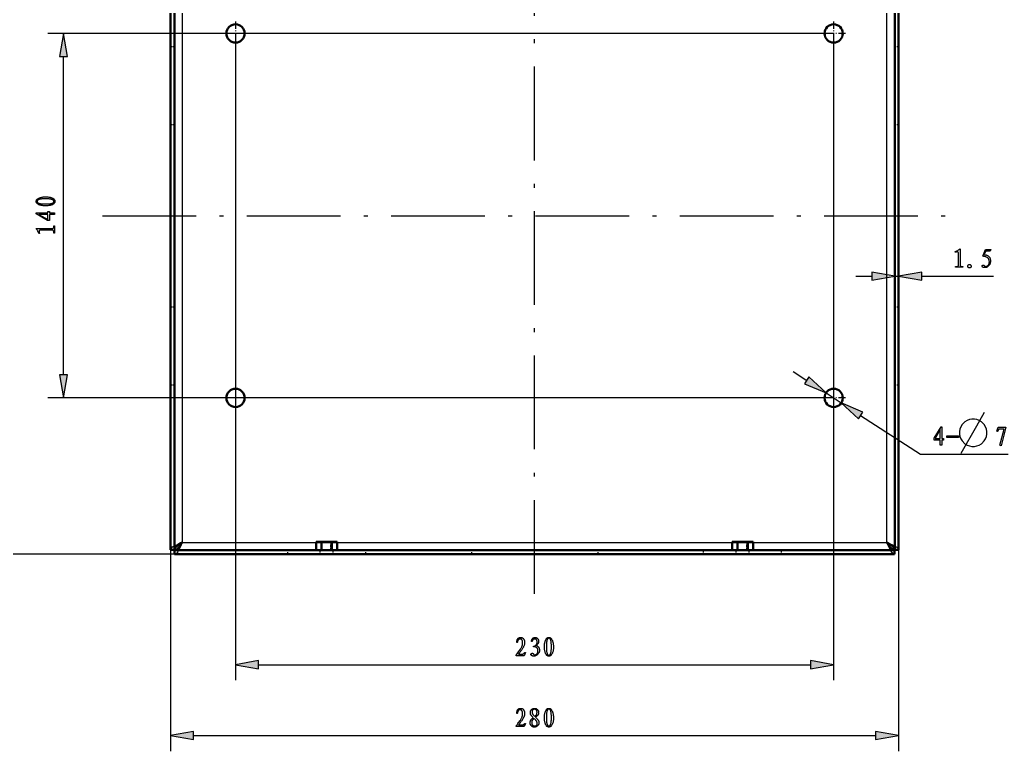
# Model space of a CAD drawing. Extents: x 0 to 420, y 0 to 297.
# Drawn here: x 77 to 203.7, y 156.1 to 249.8 of the extents above; entities that cross this region are included whole.
import ezdxf

# ---------------------------------------------------------------- set-up
doc = ezdxf.new("R2010")
doc.units = 0
doc.linetypes.add('DASHDOT', pattern=[18.5, 12, -3, 0.5, -3])
doc.linetypes.add('DASHED', pattern=[15, 12, -3])

msp = doc.modelspace()

# ---------------------------------------------------------------- linework, layer by layer
at = {"color": 14, "linetype": 'DASHDOT', "lineweight": 25}
for p, q in [((143.02, 176.31), (143.02, 273.13)), ((87.64, 224.72), (198.39, 224.72))]:
    msp.add_line(p, q, dxfattribs=at)
at = {"color": 7, "lineweight": 50}
for p, q in [((96.35, 181.91), (96.35, 267.53)), ((96.85, 181.91), (96.85, 267.53)), ((189.18, 267.53), (189.18, 181.91)), ((189.68, 267.53), (189.68, 181.91)), ((189.16, 181.89), (96.87, 181.89)), ((189.16, 181.39), (96.87, 181.39))]:
    msp.add_line(p, q, dxfattribs=at)
at = {"color": 7, "lineweight": 25}
for p, q in [((97.85, 266.56), (97.85, 182.89)), ((188.18, 182.89), (188.18, 266.56)), ((117.7, 182.89), (168.33, 182.89))]:
    msp.add_line(p, q, dxfattribs=at)
at = {"color": 7, "linetype": 'DASHED', "lineweight": 25}
for p, q in [((97.85, 266.56), (97.85, 182.89)), ((188.18, 182.89), (188.18, 266.56)), ((97.85, 182.89), (188.18, 182.89))]:
    msp.add_line(p, q, dxfattribs=at)
at = {"color": 14, "linetype": 'DASHDOT', "lineweight": 25, "ltscale": 0.075834}
for p, q in [((104.68, 249.57), (104.68, 246.54)), ((181.35, 249.57), (181.35, 246.54)), ((106.2, 248.06), (103.17, 248.06)), ((182.87, 248.06), (179.83, 248.06)), ((104.68, 202.91), (104.68, 199.87)), ((181.35, 202.91), (181.35, 199.87)), ((106.2, 201.39), (103.17, 201.39)), ((182.87, 201.39), (179.83, 201.39))]:
    msp.add_line(p, q, dxfattribs=at)
at = {"color": 5, "lineweight": 25}
for p, q in [((181.35, 248.06), (80.63, 248.06)), ((104.68, 248.06), (104.68, 165.22)), ((181.35, 248.06), (181.35, 165.22)), ((82.63, 204.34), (82.63, 245.1)), ((181.35, 201.39), (80.63, 201.39)), ((96.87, 181.39), (71.39, 181.39)), ((96.35, 181.91), (96.35, 156.14)), ((189.68, 181.91), (189.68, 156.14)), ((107.64, 167.22), (178.39, 167.22)), ((99.3, 158.14), (186.73, 158.14))]:
    msp.add_line(p, q, dxfattribs=at)
at = {"color": 7, "linetype": 'DASHED', "lineweight": 25, "ltscale": 0.0125}
for p, q in [((96.35, 246.39), (96.85, 246.39)), ((189.18, 246.39), (189.68, 246.39)), ((96.35, 236.39), (96.85, 236.39)), ((189.18, 236.39), (189.68, 236.39)), ((96.35, 213.06), (96.85, 213.06)), ((189.18, 213.06), (189.68, 213.06)), ((96.35, 203.06), (96.85, 203.06)), ((189.18, 203.06), (189.68, 203.06)), ((111.35, 181.89), (111.35, 181.39)), ((115.52, 181.39), (115.52, 181.89)), ((117.18, 181.39), (117.18, 181.89)), ((121.35, 181.89), (121.35, 181.39)), ((134.93, 181.89), (134.93, 181.39)), ((151.1, 181.89), (151.1, 181.39)), ((164.68, 181.39), (164.68, 181.89)), ((168.85, 181.39), (168.85, 181.89)), ((170.52, 181.39), (170.52, 181.89)), ((174.68, 181.39), (174.68, 181.89))]:
    msp.add_line(p, q, dxfattribs=at)
at = {"color": 5, "lineweight": 25, "ltscale": 0.051139}
for p, q in [((184.18, 216.97), (186.23, 216.97)), ((176.18, 204.75), (177.89, 203.63))]:
    msp.add_line(p, q, dxfattribs=at)
at = {"color": 5, "lineweight": 25, "ltscale": 0.0125}
msp.add_line((189.18, 216.97), (189.68, 216.97), dxfattribs=at)
at = {"color": 5, "lineweight": 25, "ltscale": 0.229742}
msp.add_line((192.64, 216.97), (201.83, 216.97), dxfattribs=at)
at = {"color": 5, "lineweight": 25, "ltscale": 0.058333}
msp.add_line((180.37, 202.02), (182.33, 200.75), dxfattribs=at)
at = {"color": 5, "lineweight": 25, "ltscale": 0.228602}
msp.add_line((184.81, 199.15), (192.48, 194.17), dxfattribs=at)
at = {"color": 5, "lineweight": 25, "ltscale": 0.28125}
msp.add_line((192.48, 194.17), (203.73, 194.17), dxfattribs=at)
at = {"color": 7, "lineweight": 25, "ltscale": 0.428821}
msp.add_line((97.85, 182.89), (115, 182.89), dxfattribs=at)
at = {"color": 7, "lineweight": 50, "ltscale": 0.026667}
for p, q in [((115, 182.96), (115, 181.89)), ((115.68, 182.96), (115.68, 181.89)), ((117.02, 182.96), (117.02, 181.89)), ((117.7, 182.96), (117.7, 181.89)), ((168.33, 182.96), (168.33, 181.89)), ((169.01, 182.96), (169.01, 181.89)), ((170.36, 182.96), (170.36, 181.89)), ((171.03, 182.96), (171.03, 181.89))]:
    msp.add_line(p, q, dxfattribs=at)
at = {"color": 7, "lineweight": 50, "ltscale": 0.016839}
for p, q in [((115, 182.96), (115.68, 182.96)), ((117.02, 182.96), (117.7, 182.96)), ((168.33, 182.96), (169.01, 182.96))]:
    msp.add_line(p, q, dxfattribs=at)
at = {"color": 7, "linetype": 'DASHED', "lineweight": 25, "ltscale": 0.067358}
for p, q in [((115, 182.89), (117.7, 182.89)), ((168.33, 182.89), (171.03, 182.89))]:
    msp.add_line(p, q, dxfattribs=at)
at = {"color": 7, "linetype": 'DASHED', "lineweight": 25, "ltscale": 0.026667}
for p, q in [((115.68, 182.96), (115.68, 181.89)), ((115.8, 181.89), (115.8, 182.96)), ((116.9, 181.89), (116.9, 182.96)), ((117.02, 182.96), (117.02, 181.89)), ((169.01, 182.96), (169.01, 181.89)), ((169.13, 181.89), (169.13, 182.96)), ((170.23, 181.89), (170.23, 182.96)), ((170.36, 182.96), (170.36, 181.89))]:
    msp.add_line(p, q, dxfattribs=at)
at = {"color": 7, "lineweight": 50, "ltscale": 0.033679}
for p, q in [((115.68, 182.96), (117.02, 182.96)), ((169.01, 182.96), (170.36, 182.96))]:
    msp.add_line(p, q, dxfattribs=at)
at = {"color": 7, "lineweight": 50, "ltscale": 0.01684}
msp.add_line((170.36, 182.96), (171.03, 182.96), dxfattribs=at)
at = {"color": 7, "lineweight": 25, "ltscale": 0.428822}
msp.add_line((171.03, 182.89), (188.18, 182.89), dxfattribs=at)
at = {"color": 7, "lineweight": 50, "ltscale": 0.0125}
for p, q in [((96.35, 181.91), (96.85, 181.91)), ((96.87, 181.39), (96.87, 181.89)), ((189.16, 181.39), (189.16, 181.89)), ((189.68, 181.91), (189.18, 181.91))]:
    msp.add_line(p, q, dxfattribs=at)
at = {"color": 7, "linetype": 'DASHED', "lineweight": 25, "ltscale": 0.016839}
for p, q in [((115, 181.89), (115.68, 181.89)), ((117.02, 181.89), (117.7, 181.89)), ((168.33, 181.89), (169.01, 181.89))]:
    msp.add_line(p, q, dxfattribs=at)
at = {"color": 7, "linetype": 'DASHED', "lineweight": 25, "ltscale": 0.033679}
for p, q in [((115.68, 181.89), (117.02, 181.89)), ((169.01, 181.89), (170.36, 181.89))]:
    msp.add_line(p, q, dxfattribs=at)
at = {"color": 7, "linetype": 'DASHED', "lineweight": 25, "ltscale": 0.01684}
msp.add_line((170.36, 181.89), (171.03, 181.89), dxfattribs=at)
at = {"color": 5, "lineweight": 25}
for points in [[(83.15, 245.1), (82.63, 248.06), (82.1, 245.1)], [(79.48, 226.97), (79.54, 227), (79.61, 227.03), (79.68, 227.05), (79.76, 227.07), (79.84, 227.09), (79.93, 227.11), (80.02, 227.12), (80.12, 227.13), (80.22, 227.13), (80.33, 227.14), (80.43, 227.14), (80.54, 227.13), (80.63, 227.13), (80.73, 227.11), (80.82, 227.1), (80.9, 227.08), (80.98, 227.06), (81.06, 227.04), (81.13, 227.01), (81.2, 226.98), (81.26, 226.95), (81.32, 226.91), (81.37, 226.87), (81.41, 226.83), (81.45, 226.79), (81.48, 226.75), (81.5, 226.7), (81.52, 226.65), (81.53, 226.6), (81.53, 226.55), (81.53, 226.5), (81.52, 226.45), (81.5, 226.4), (81.48, 226.35), (81.45, 226.31), (81.41, 226.27), (81.37, 226.23), (81.32, 226.2), (81.26, 226.16), (81.2, 226.13), (81.13, 226.1), (81.06, 226.08), (80.98, 226.05), (80.9, 226.04), (80.82, 226.02), (80.73, 226.01), (80.63, 225.99), (80.54, 225.99), (80.43, 225.98), (80.33, 225.98), (80.22, 225.98), (80.12, 225.99), (80.02, 225.99), (79.93, 226.01), (79.84, 226.02), (79.76, 226.04), (79.68, 226.05), (79.61, 226.08), (79.54, 226.1), (79.48, 226.13), (79.42, 226.16), (79.37, 226.19), (79.32, 226.22), (79.28, 226.25), (79.25, 226.28), (79.22, 226.31), (79.19, 226.34), (79.17, 226.36), (79.16, 226.39), (79.15, 226.42), (79.15, 226.45), (79.14, 226.47), (79.14, 226.5), (79.14, 226.53), (79.14, 226.55), (79.14, 226.58), (79.14, 226.61), (79.14, 226.63), (79.15, 226.66), (79.15, 226.69), (79.16, 226.71), (79.17, 226.74), (79.19, 226.77), (79.22, 226.79), (79.25, 226.82), (79.28, 226.85), (79.32, 226.88), (79.37, 226.91), (79.42, 226.94)], [(81.11, 226.3), (81.16, 226.32), (81.2, 226.33), (81.24, 226.35), (81.27, 226.36), (81.3, 226.38), (81.33, 226.4), (81.35, 226.41), (81.36, 226.43), (81.38, 226.45), (81.39, 226.47), (81.39, 226.48), (81.4, 226.5), (81.4, 226.52), (81.4, 226.54), (81.4, 226.55), (81.4, 226.57), (81.4, 226.59), (81.4, 226.6), (81.39, 226.62), (81.39, 226.64), (81.38, 226.65), (81.36, 226.67), (81.35, 226.69), (81.33, 226.7), (81.3, 226.72), (81.27, 226.74), (81.24, 226.75), (81.2, 226.77), (81.16, 226.78), (81.11, 226.8), (81.06, 226.82), (81, 226.83), (80.94, 226.84), (80.87, 226.85), (80.8, 226.86), (80.71, 226.87), (80.63, 226.88), (80.53, 226.88), (80.43, 226.88), (80.33, 226.88), (80.22, 226.88), (80.12, 226.88), (80.02, 226.88), (79.93, 226.87), (79.85, 226.86), (79.77, 226.85), (79.69, 226.84), (79.63, 226.83), (79.56, 226.82), (79.51, 226.8), (79.45, 226.78), (79.41, 226.76), (79.37, 226.74), (79.33, 226.72), (79.3, 226.7), (79.28, 226.67), (79.26, 226.64), (79.24, 226.61), (79.24, 226.58), (79.23, 226.55), (79.24, 226.52), (79.24, 226.48), (79.26, 226.45), (79.28, 226.43), (79.3, 226.4), (79.33, 226.38), (79.37, 226.36), (79.41, 226.34), (79.45, 226.32), (79.51, 226.3), (79.56, 226.29), (79.63, 226.28), (79.69, 226.26), (79.77, 226.25), (79.85, 226.25), (79.93, 226.24), (80.02, 226.23), (80.12, 226.23), (80.22, 226.23), (80.33, 226.23), (80.43, 226.23), (80.53, 226.23), (80.63, 226.23), (80.71, 226.24), (80.8, 226.25), (80.87, 226.25), (80.94, 226.26), (81, 226.28), (81.06, 226.29)], [(79.12, 225.09), (80.6, 225.09), (80.6, 225.28), (80.82, 225.28), (80.82, 225.09), (81.47, 225.09), (81.47, 224.89), (80.82, 224.89), (80.82, 224.11), (80.57, 224.11), (79.12, 224.98)], [(80.6, 224.89), (79.47, 224.89), (80.6, 224.23)], [(79.7, 222.86), (79.66, 222.86), (79.62, 222.86), (79.59, 222.85), (79.57, 222.84), (79.55, 222.83), (79.53, 222.82), (79.51, 222.8), (79.51, 222.78), (79.5, 222.76), (79.5, 222.73), (79.5, 222.71), (79.5, 222.68), (79.51, 222.65), (79.51, 222.63), (79.51, 222.6), (79.52, 222.57), (79.53, 222.54), (79.53, 222.51), (79.54, 222.48), (79.55, 222.45), (79.47, 222.45), (79.44, 222.52), (79.41, 222.58), (79.38, 222.65), (79.35, 222.71), (79.32, 222.77), (79.28, 222.83), (79.25, 222.89), (79.21, 222.95), (79.17, 223.01), (79.12, 223.07), (81.23, 223.07), (81.26, 223.08), (81.29, 223.09), (81.31, 223.11), (81.33, 223.14), (81.35, 223.17), (81.37, 223.21), (81.38, 223.26), (81.39, 223.31), (81.39, 223.37), (81.39, 223.44), (81.47, 223.44), (81.47, 222.48), (81.39, 222.48), (81.39, 222.55), (81.39, 222.61), (81.38, 222.66), (81.37, 222.71), (81.36, 222.75), (81.34, 222.79), (81.33, 222.82), (81.31, 222.84), (81.28, 222.86), (81.26, 222.86)], [(197.34, 219.89), (197.34, 219.93), (197.34, 219.97), (197.33, 220), (197.32, 220.02), (197.31, 220.05), (197.3, 220.06), (197.28, 220.08), (197.26, 220.09), (197.24, 220.09), (197.21, 220.09), (197.19, 220.09), (197.16, 220.09), (197.13, 220.09), (197.1, 220.08), (197.08, 220.08), (197.05, 220.07), (197.02, 220.07), (196.99, 220.06), (196.96, 220.05), (196.93, 220.04), (196.93, 220.13), (197, 220.15), (197.06, 220.18), (197.12, 220.21), (197.19, 220.24), (197.25, 220.27), (197.31, 220.31), (197.37, 220.35), (197.43, 220.39), (197.49, 220.43), (197.55, 220.47), (197.55, 218.36), (197.56, 218.33), (197.57, 218.3), (197.59, 218.28), (197.62, 218.26), (197.65, 218.24), (197.69, 218.23), (197.74, 218.21), (197.79, 218.21), (197.85, 218.2), (197.92, 218.2), (197.92, 218.12), (196.96, 218.12), (196.96, 218.2), (197.03, 218.2), (197.09, 218.2), (197.14, 218.21), (197.19, 218.22), (197.23, 218.23), (197.27, 218.25), (197.3, 218.27), (197.32, 218.29), (197.33, 218.31), (197.34, 218.34)], [(201.31, 218.83), (201.3, 218.88), (201.3, 218.94), (201.29, 218.99), (201.27, 219.04), (201.26, 219.09), (201.23, 219.14), (201.21, 219.18), (201.18, 219.23), (201.14, 219.27), (201.1, 219.31), (201.06, 219.34), (201.01, 219.38), (200.96, 219.41), (200.9, 219.43), (200.84, 219.46), (200.77, 219.48), (200.7, 219.49), (200.62, 219.51), (200.54, 219.52), (200.46, 219.53), (200.81, 220.41), (201.5, 220.41), (201.4, 220.2), (200.84, 220.2), (200.66, 219.74), (200.74, 219.73), (200.81, 219.71), (200.88, 219.69), (200.94, 219.67), (201, 219.65), (201.06, 219.62), (201.11, 219.59), (201.16, 219.56), (201.2, 219.53), (201.25, 219.49), (201.28, 219.45), (201.32, 219.41), (201.35, 219.36), (201.37, 219.31), (201.39, 219.26), (201.41, 219.2), (201.43, 219.14), (201.44, 219.07), (201.44, 219), (201.44, 218.93), (201.44, 218.86), (201.44, 218.79), (201.43, 218.72), (201.41, 218.65), (201.39, 218.59), (201.37, 218.53), (201.35, 218.47), (201.32, 218.42), (201.28, 218.37), (201.25, 218.32), (201.21, 218.28), (201.16, 218.24), (201.12, 218.2), (201.08, 218.17), (201.03, 218.14), (200.99, 218.12), (200.94, 218.1), (200.9, 218.09), (200.85, 218.08), (200.8, 218.08), (200.75, 218.07), (200.71, 218.07), (200.67, 218.07), (200.63, 218.08), (200.6, 218.08), (200.56, 218.09), (200.54, 218.09), (200.51, 218.1), (200.49, 218.11), (200.47, 218.12), (200.46, 218.14), (200.44, 218.15), (200.43, 218.16), (200.42, 218.18), (200.41, 218.19), (200.4, 218.21), (200.4, 218.22), (200.39, 218.24), (200.39, 218.25), (200.39, 218.27), (200.39, 218.28), (200.39, 218.3), (200.4, 218.31), (200.4, 218.33), (200.41, 218.34), (200.42, 218.35), (200.42, 218.36), (200.43, 218.37), (200.45, 218.38), (200.46, 218.38), (200.47, 218.39), (200.49, 218.39), (200.5, 218.4), (200.51, 218.4), (200.53, 218.4), (200.54, 218.4), (200.55, 218.4), (200.57, 218.4), (200.58, 218.4), (200.6, 218.39), (200.61, 218.38), (200.62, 218.38), (200.63, 218.36), (200.65, 218.35), (200.66, 218.34), (200.67, 218.32), (200.68, 218.3), (200.69, 218.28), (200.7, 218.25), (200.71, 218.23), (200.77, 218.23), (200.84, 218.23), (200.9, 218.24), (200.95, 218.25), (201, 218.27), (201.05, 218.28), (201.09, 218.3), (201.13, 218.33), (201.16, 218.35), (201.18, 218.38), (201.21, 218.42), (201.23, 218.45), (201.25, 218.49), (201.26, 218.53), (201.28, 218.57), (201.29, 218.62), (201.3, 218.67), (201.3, 218.72), (201.31, 218.77)], [(198.87, 218.06), (198.85, 218.05), (198.83, 218.05), (198.81, 218.04), (198.78, 218.04), (198.76, 218.04), (198.74, 218.04), (198.71, 218.04), (198.69, 218.05), (198.67, 218.06), (198.64, 218.07), (198.62, 218.08), (198.6, 218.1), (198.58, 218.11), (198.57, 218.13), (198.55, 218.15), (198.54, 218.17), (198.54, 218.2), (198.54, 218.22), (198.54, 218.25), (198.54, 218.27), (198.54, 218.3), (198.55, 218.33), (198.56, 218.35), (198.57, 218.37), (198.58, 218.39), (198.59, 218.4), (198.61, 218.42), (198.62, 218.43), (198.64, 218.44), (198.66, 218.45), (198.68, 218.45), (198.7, 218.45), (198.72, 218.46), (198.74, 218.46), (198.76, 218.46), (198.78, 218.46), (198.8, 218.46), (198.82, 218.45), (198.84, 218.45), (198.86, 218.45), (198.88, 218.44), (198.89, 218.43), (198.91, 218.42), (198.92, 218.4), (198.93, 218.39), (198.94, 218.37), (198.95, 218.35), (198.96, 218.32), (198.97, 218.3), (198.97, 218.27), (198.97, 218.24), (198.97, 218.21), (198.97, 218.19), (198.96, 218.16), (198.95, 218.14), (198.94, 218.12), (198.93, 218.1), (198.91, 218.09), (198.89, 218.07)], [(186.23, 216.45), (189.18, 216.97), (186.23, 217.49)], [(192.64, 217.49), (189.68, 216.97), (192.64, 216.45)], [(82.1, 204.34), (82.63, 201.39), (83.15, 204.34)], [(177.61, 203.2), (180.37, 202.02), (178.18, 204.07)], [(185.09, 199.58), (182.33, 200.75), (184.52, 198.71)], [(195.22, 197.67), (195.22, 196.19), (195.41, 196.19), (195.41, 195.98), (195.22, 195.98), (195.22, 195.32), (195.02, 195.32), (195.02, 195.98), (194.24, 195.98), (194.24, 196.22), (195.11, 197.67)], [(199.4, 198.67), (199.05, 198.67), (198.76, 198.61), (198.47, 198.49), (198.18, 198.32), (197.83, 197.97), (197.65, 197.68), (197.53, 197.39), (197.48, 197.09), (197.48, 196.74), (197.53, 196.45), (197.65, 196.16), (197.83, 195.87), (198.18, 195.52), (198.47, 195.34), (198.76, 195.23), (199.05, 195.17), (199.4, 195.17), (199.69, 195.23), (199.98, 195.34), (200.28, 195.52), (200.63, 195.87), (200.8, 196.16), (200.92, 196.45), (200.98, 196.74), (200.98, 197.09), (200.92, 197.39), (200.8, 197.68), (200.63, 197.97), (200.28, 198.32), (199.98, 198.49), (199.69, 198.61)], [(195.02, 196.19), (195.02, 197.33), (194.36, 196.19)], [(195.84, 196.52), (197.37, 196.52), (197.37, 196.33), (195.84, 196.33)], [(202.67, 197.4), (202.65, 197.4), (202.63, 197.4), (202.61, 197.39), (202.59, 197.39), (202.57, 197.38), (202.55, 197.38), (202.54, 197.37), (202.52, 197.36), (202.51, 197.35), (202.5, 197.34), (202.48, 197.33), (202.47, 197.32), (202.46, 197.3), (202.45, 197.28), (202.43, 197.25), (202.42, 197.23), (202.41, 197.2), (202.39, 197.17), (202.38, 197.13), (202.36, 197.1), (202.28, 197.12), (202.44, 197.62), (203.41, 197.62), (202.8, 195.26), (202.63, 195.32), (203.19, 197.4)], [(140.96, 168.59), (141.5, 168.59), (141.52, 168.59), (141.55, 168.6), (141.58, 168.61), (141.6, 168.63), (141.63, 168.65), (141.65, 168.67), (141.68, 168.69), (141.7, 168.72), (141.72, 168.75), (141.74, 168.78), (141.83, 168.78), (141.69, 168.37), (140.66, 168.37), (140.66, 168.45), (140.77, 168.6), (140.88, 168.74), (140.97, 168.88), (141.05, 169), (141.13, 169.1), (141.19, 169.2), (141.25, 169.29), (141.29, 169.37), (141.33, 169.43), (141.36, 169.49), (141.38, 169.54), (141.41, 169.59), (141.42, 169.63), (141.44, 169.68), (141.45, 169.73), (141.46, 169.78), (141.47, 169.83), (141.48, 169.88), (141.48, 169.93), (141.48, 169.97), (141.48, 170.02), (141.48, 170.07), (141.48, 170.11), (141.47, 170.15), (141.47, 170.19), (141.46, 170.23), (141.45, 170.26), (141.44, 170.3), (141.43, 170.33), (141.42, 170.36), (141.4, 170.39), (141.38, 170.42), (141.37, 170.44), (141.34, 170.46), (141.32, 170.48), (141.29, 170.49), (141.27, 170.5), (141.24, 170.51), (141.2, 170.51), (141.17, 170.51), (141.14, 170.51), (141.1, 170.51), (141.07, 170.5), (141.04, 170.49), (141.02, 170.48), (140.99, 170.46), (140.97, 170.45), (140.95, 170.43), (140.93, 170.4), (140.91, 170.38), (140.89, 170.35), (140.88, 170.32), (140.87, 170.29), (140.85, 170.26), (140.84, 170.23), (140.83, 170.2), (140.82, 170.16), (140.81, 170.13), (140.81, 170.1), (140.8, 170.06), (140.72, 170.06), (140.73, 170.14), (140.74, 170.2), (140.75, 170.27), (140.76, 170.33), (140.78, 170.38), (140.79, 170.43), (140.81, 170.47), (140.83, 170.5), (140.85, 170.53), (140.87, 170.56), (140.89, 170.58), (140.91, 170.6), (140.94, 170.62), (140.96, 170.64), (140.98, 170.65), (141.01, 170.67), (141.03, 170.68), (141.06, 170.69), (141.08, 170.69), (141.11, 170.7), (141.13, 170.7), (141.16, 170.7), (141.19, 170.71), (141.21, 170.71), (141.24, 170.71), (141.26, 170.71), (141.29, 170.71), (141.31, 170.7), (141.34, 170.7), (141.36, 170.7), (141.39, 170.69), (141.41, 170.68), (141.43, 170.67), (141.46, 170.66), (141.48, 170.64), (141.51, 170.62), (141.53, 170.6), (141.56, 170.57), (141.58, 170.54), (141.61, 170.51), (141.63, 170.48), (141.65, 170.44), (141.67, 170.4), (141.69, 170.36), (141.7, 170.31), (141.71, 170.27), (141.72, 170.22), (141.73, 170.16), (141.73, 170.11), (141.73, 170.05), (141.73, 169.99), (141.72, 169.93), (141.71, 169.87), (141.7, 169.8), (141.68, 169.74), (141.66, 169.68), (141.64, 169.61), (141.61, 169.55), (141.58, 169.48), (141.54, 169.42), (141.5, 169.35), (141.45, 169.28), (141.41, 169.21), (141.36, 169.13), (141.3, 169.05), (141.24, 168.96), (141.18, 168.87), (141.11, 168.78), (141.04, 168.68)], [(142.62, 170.18), (142.62, 170.23), (142.63, 170.27), (142.63, 170.31), (142.64, 170.35), (142.65, 170.38), (142.66, 170.42), (142.68, 170.45), (142.69, 170.48), (142.71, 170.51), (142.73, 170.53), (142.75, 170.56), (142.77, 170.58), (142.79, 170.6), (142.81, 170.62), (142.83, 170.64), (142.85, 170.65), (142.88, 170.67), (142.9, 170.68), (142.92, 170.68), (142.95, 170.69), (142.97, 170.7), (143, 170.7), (143.02, 170.7), (143.04, 170.7), (143.07, 170.71), (143.09, 170.71), (143.11, 170.71), (143.14, 170.7), (143.16, 170.7), (143.18, 170.7), (143.2, 170.69), (143.22, 170.69), (143.25, 170.68), (143.27, 170.66), (143.29, 170.65), (143.32, 170.64), (143.34, 170.62), (143.36, 170.6), (143.39, 170.58), (143.41, 170.55), (143.44, 170.53), (143.46, 170.5), (143.47, 170.47), (143.49, 170.44), (143.5, 170.4), (143.51, 170.36), (143.52, 170.32), (143.53, 170.28), (143.53, 170.24), (143.53, 170.19), (143.52, 170.14), (143.52, 170.09), (143.5, 170.04), (143.48, 169.99), (143.46, 169.94), (143.43, 169.89), (143.39, 169.83), (143.36, 169.78), (143.31, 169.72), (143.26, 169.67), (143.3, 169.65), (143.33, 169.63), (143.37, 169.6), (143.4, 169.58), (143.43, 169.56), (143.46, 169.54), (143.48, 169.51), (143.51, 169.49), (143.53, 169.46), (143.55, 169.43), (143.57, 169.4), (143.58, 169.37), (143.6, 169.34), (143.61, 169.3), (143.62, 169.26), (143.63, 169.22), (143.64, 169.18), (143.64, 169.13), (143.64, 169.08), (143.64, 169.03), (143.64, 168.98), (143.63, 168.92), (143.62, 168.87), (143.6, 168.82), (143.58, 168.77), (143.55, 168.72), (143.52, 168.68), (143.48, 168.63), (143.44, 168.58), (143.39, 168.54), (143.34, 168.49), (143.29, 168.46), (143.24, 168.42), (143.2, 168.39), (143.15, 168.37), (143.11, 168.35), (143.06, 168.33), (143.02, 168.32), (142.97, 168.31), (142.93, 168.31), (142.89, 168.31), (142.86, 168.31), (142.82, 168.32), (142.79, 168.32), (142.76, 168.33), (142.73, 168.34), (142.7, 168.35), (142.68, 168.36), (142.66, 168.37), (142.64, 168.39), (142.62, 168.4), (142.61, 168.42), (142.59, 168.43), (142.58, 168.45), (142.57, 168.46), (142.56, 168.47), (142.56, 168.49), (142.55, 168.5), (142.55, 168.52), (142.55, 168.53), (142.55, 168.54), (142.55, 168.56), (142.55, 168.57), (142.56, 168.58), (142.56, 168.59), (142.57, 168.6), (142.57, 168.61), (142.58, 168.62), (142.58, 168.63), (142.59, 168.64), (142.6, 168.65), (142.61, 168.65), (142.62, 168.66), (142.63, 168.67), (142.64, 168.67), (142.65, 168.68), (142.66, 168.68), (142.67, 168.68), (142.68, 168.69), (142.69, 168.69), (142.71, 168.69), (142.72, 168.69), (142.73, 168.69), (142.74, 168.69), (142.75, 168.68), (142.77, 168.68), (142.78, 168.68), (142.79, 168.67), (142.8, 168.67), (142.81, 168.66), (142.82, 168.65), (142.83, 168.64), (142.84, 168.63), (142.85, 168.61), (142.87, 168.6), (142.88, 168.58), (142.89, 168.56), (142.9, 168.53), (142.91, 168.5), (142.92, 168.48), (142.98, 168.48), (143.04, 168.48), (143.09, 168.49), (143.14, 168.5), (143.18, 168.51), (143.22, 168.53), (143.26, 168.55), (143.29, 168.57), (143.32, 168.6), (143.34, 168.63), (143.36, 168.66), (143.38, 168.69), (143.4, 168.72), (143.41, 168.76), (143.43, 168.8), (143.44, 168.83), (143.44, 168.87), (143.45, 168.92), (143.45, 168.96), (143.45, 169), (143.45, 169.05), (143.45, 169.09), (143.44, 169.13), (143.43, 169.17), (143.42, 169.21), (143.41, 169.24), (143.39, 169.27), (143.37, 169.31), (143.35, 169.34), (143.33, 169.36), (143.3, 169.39), (143.27, 169.41), (143.24, 169.44), (143.2, 169.45), (143.16, 169.47), (143.11, 169.48), (143.06, 169.5), (143.01, 169.5), (142.95, 169.51), (142.89, 169.51), (142.89, 169.6), (142.93, 169.6), (142.96, 169.6), (142.99, 169.61), (143.02, 169.62), (143.05, 169.63), (143.08, 169.65), (143.11, 169.67), (143.14, 169.69), (143.17, 169.72), (143.2, 169.75), (143.23, 169.78), (143.25, 169.81), (143.27, 169.84), (143.29, 169.88), (143.31, 169.91), (143.32, 169.95), (143.33, 169.98), (143.34, 170.02), (143.34, 170.06), (143.34, 170.1), (143.34, 170.14), (143.34, 170.18), (143.34, 170.22), (143.33, 170.25), (143.32, 170.28), (143.32, 170.31), (143.31, 170.34), (143.3, 170.37), (143.28, 170.39), (143.27, 170.41), (143.25, 170.43), (143.24, 170.45), (143.22, 170.46), (143.2, 170.48), (143.17, 170.49), (143.15, 170.5), (143.13, 170.5), (143.1, 170.51), (143.07, 170.51), (143.04, 170.51), (143.01, 170.51), (142.99, 170.51), (142.96, 170.51), (142.93, 170.5), (142.91, 170.5), (142.89, 170.49), (142.87, 170.48), (142.85, 170.47), (142.83, 170.46), (142.82, 170.44), (142.8, 170.43), (142.79, 170.41), (142.78, 170.39), (142.76, 170.37), (142.75, 170.35), (142.74, 170.32), (142.73, 170.29), (142.72, 170.26), (142.71, 170.22), (142.7, 170.18)], [(145.26, 170.36), (145.29, 170.3), (145.32, 170.23), (145.35, 170.16), (145.37, 170.08), (145.38, 170), (145.4, 169.91), (145.41, 169.82), (145.42, 169.72), (145.43, 169.62), (145.43, 169.51), (145.43, 169.41), (145.42, 169.3), (145.42, 169.21), (145.41, 169.11), (145.39, 169.02), (145.38, 168.94), (145.35, 168.86), (145.33, 168.78), (145.3, 168.71), (145.27, 168.64), (145.24, 168.58), (145.2, 168.52), (145.16, 168.47), (145.12, 168.43), (145.08, 168.39), (145.04, 168.36), (144.99, 168.34), (144.94, 168.32), (144.89, 168.32), (144.84, 168.31), (144.79, 168.32), (144.74, 168.32), (144.69, 168.34), (144.65, 168.36), (144.6, 168.39), (144.56, 168.43), (144.52, 168.47), (144.49, 168.52), (144.45, 168.58), (144.42, 168.64), (144.4, 168.71), (144.37, 168.78), (144.35, 168.86), (144.33, 168.94), (144.31, 169.02), (144.3, 169.11), (144.29, 169.21), (144.28, 169.3), (144.27, 169.41), (144.27, 169.51), (144.27, 169.62), (144.28, 169.72), (144.29, 169.82), (144.3, 169.91), (144.31, 170), (144.33, 170.08), (144.35, 170.16), (144.37, 170.23), (144.4, 170.3), (144.42, 170.36), (144.45, 170.42), (144.48, 170.47), (144.51, 170.52), (144.54, 170.56), (144.57, 170.6), (144.6, 170.63), (144.63, 170.65), (144.66, 170.67), (144.68, 170.68), (144.71, 170.69), (144.74, 170.7), (144.77, 170.7), (144.79, 170.7), (144.82, 170.7), (144.85, 170.7), (144.87, 170.7), (144.9, 170.7), (144.93, 170.7), (144.95, 170.7), (144.98, 170.69), (145, 170.68), (145.03, 170.67), (145.06, 170.65), (145.09, 170.63), (145.11, 170.6), (145.14, 170.56), (145.17, 170.52), (145.2, 170.47), (145.23, 170.42)], [(144.59, 168.73), (144.61, 168.68), (144.63, 168.64), (144.64, 168.6), (144.66, 168.57), (144.67, 168.54), (144.69, 168.52), (144.71, 168.49), (144.72, 168.48), (144.74, 168.46), (144.76, 168.46), (144.78, 168.45), (144.79, 168.44), (144.81, 168.44), (144.83, 168.44), (144.85, 168.44), (144.86, 168.44), (144.88, 168.44), (144.9, 168.44), (144.91, 168.45), (144.93, 168.46), (144.95, 168.46), (144.96, 168.48), (144.98, 168.49), (145, 168.52), (145.01, 168.54), (145.03, 168.57), (145.04, 168.6), (145.06, 168.64), (145.08, 168.68), (145.09, 168.73), (145.11, 168.78), (145.12, 168.84), (145.14, 168.9), (145.15, 168.97), (145.16, 169.04), (145.16, 169.13), (145.17, 169.21), (145.17, 169.31), (145.17, 169.41), (145.18, 169.51), (145.17, 169.62), (145.17, 169.72), (145.17, 169.82), (145.16, 169.91), (145.16, 169.99), (145.15, 170.07), (145.14, 170.15), (145.12, 170.21), (145.11, 170.28), (145.09, 170.34), (145.08, 170.39), (145.06, 170.43), (145.04, 170.47), (145.01, 170.51), (144.99, 170.54), (144.96, 170.56), (144.94, 170.58), (144.91, 170.6), (144.87, 170.61), (144.84, 170.61), (144.81, 170.61), (144.78, 170.6), (144.75, 170.58), (144.72, 170.56), (144.69, 170.54), (144.67, 170.51), (144.65, 170.47), (144.63, 170.43), (144.61, 170.39), (144.59, 170.34), (144.58, 170.28), (144.57, 170.21), (144.56, 170.15), (144.55, 170.07), (144.54, 169.99), (144.53, 169.91), (144.53, 169.82), (144.52, 169.72), (144.52, 169.62), (144.52, 169.51), (144.52, 169.41), (144.52, 169.31), (144.53, 169.21), (144.53, 169.13), (144.54, 169.04), (144.55, 168.97), (144.56, 168.9), (144.57, 168.84), (144.58, 168.78)], [(107.64, 167.74), (104.68, 167.22), (107.64, 166.7)], [(178.39, 166.7), (181.35, 167.22), (178.39, 167.74)], [(140.96, 159.51), (141.5, 159.51), (141.52, 159.52), (141.55, 159.53), (141.58, 159.54), (141.6, 159.55), (141.63, 159.57), (141.65, 159.59), (141.68, 159.62), (141.7, 159.64), (141.72, 159.67), (141.74, 159.7), (141.83, 159.7), (141.69, 159.29), (140.66, 159.29), (140.66, 159.37), (140.77, 159.53), (140.88, 159.67), (140.97, 159.8), (141.05, 159.92), (141.13, 160.03), (141.19, 160.13), (141.25, 160.22), (141.29, 160.29), (141.33, 160.36), (141.36, 160.41), (141.38, 160.46), (141.41, 160.51), (141.42, 160.56), (141.44, 160.61), (141.45, 160.66), (141.46, 160.71), (141.47, 160.75), (141.48, 160.8), (141.48, 160.85), (141.48, 160.9), (141.48, 160.94), (141.48, 160.99), (141.48, 161.03), (141.47, 161.08), (141.47, 161.12), (141.46, 161.15), (141.45, 161.19), (141.44, 161.22), (141.43, 161.26), (141.42, 161.29), (141.4, 161.32), (141.38, 161.34), (141.37, 161.36), (141.34, 161.38), (141.32, 161.4), (141.29, 161.41), (141.27, 161.42), (141.24, 161.43), (141.2, 161.44), (141.17, 161.44), (141.14, 161.44), (141.1, 161.43), (141.07, 161.43), (141.04, 161.42), (141.02, 161.4), (140.99, 161.39), (140.97, 161.37), (140.95, 161.35), (140.93, 161.33), (140.91, 161.3), (140.89, 161.27), (140.88, 161.24), (140.87, 161.22), (140.85, 161.19), (140.84, 161.15), (140.83, 161.12), (140.82, 161.09), (140.81, 161.06), (140.81, 161.02), (140.8, 160.99), (140.72, 160.99), (140.73, 161.06), (140.74, 161.13), (140.75, 161.19), (140.76, 161.25), (140.78, 161.3), (140.79, 161.35), (140.81, 161.39), (140.83, 161.43), (140.85, 161.46), (140.87, 161.49), (140.89, 161.51), (140.91, 161.53), (140.94, 161.55), (140.96, 161.56), (140.98, 161.58), (141.01, 161.59), (141.03, 161.6), (141.06, 161.61), (141.08, 161.62), (141.11, 161.62), (141.13, 161.63), (141.16, 161.63), (141.19, 161.63), (141.21, 161.63), (141.24, 161.63), (141.26, 161.63), (141.29, 161.63), (141.31, 161.63), (141.34, 161.63), (141.36, 161.62), (141.39, 161.62), (141.41, 161.61), (141.43, 161.6), (141.46, 161.58), (141.48, 161.57), (141.51, 161.55), (141.53, 161.52), (141.56, 161.5), (141.58, 161.47), (141.61, 161.44), (141.63, 161.4), (141.65, 161.37), (141.67, 161.33), (141.69, 161.28), (141.7, 161.24), (141.71, 161.19), (141.72, 161.14), (141.73, 161.09), (141.73, 161.03), (141.73, 160.97), (141.73, 160.91), (141.72, 160.85), (141.71, 160.79), (141.7, 160.73), (141.68, 160.67), (141.66, 160.6), (141.64, 160.54), (141.61, 160.47), (141.58, 160.41), (141.54, 160.34), (141.5, 160.28), (141.45, 160.21), (141.41, 160.13), (141.36, 160.05), (141.3, 159.97), (141.24, 159.89), (141.18, 159.8), (141.11, 159.71), (141.04, 159.61)], [(143.14, 160.49), (143.2, 160.43), (143.26, 160.37), (143.31, 160.32), (143.36, 160.27), (143.4, 160.22), (143.43, 160.18), (143.46, 160.15), (143.48, 160.12), (143.5, 160.09), (143.51, 160.07), (143.52, 160.05), (143.53, 160.03), (143.54, 160), (143.55, 159.97), (143.55, 159.94), (143.55, 159.91), (143.56, 159.88), (143.56, 159.84), (143.56, 159.8), (143.56, 159.76), (143.56, 159.71), (143.56, 159.67), (143.55, 159.63), (143.54, 159.59), (143.52, 159.55), (143.5, 159.52), (143.48, 159.48), (143.45, 159.45), (143.42, 159.42), (143.39, 159.39), (143.36, 159.36), (143.32, 159.33), (143.28, 159.31), (143.24, 159.29), (143.2, 159.27), (143.16, 159.26), (143.12, 159.25), (143.07, 159.24), (143.02, 159.24), (142.97, 159.24), (142.93, 159.24), (142.88, 159.24), (142.84, 159.25), (142.79, 159.26), (142.75, 159.28), (142.72, 159.3), (142.68, 159.32), (142.65, 159.35), (142.61, 159.38), (142.58, 159.41), (142.56, 159.44), (142.53, 159.48), (142.51, 159.51), (142.49, 159.55), (142.48, 159.58), (142.46, 159.62), (142.45, 159.65), (142.45, 159.69), (142.44, 159.72), (142.44, 159.76), (142.44, 159.79), (142.44, 159.83), (142.45, 159.86), (142.45, 159.9), (142.46, 159.93), (142.47, 159.96), (142.48, 160), (142.49, 160.03), (142.5, 160.06), (142.52, 160.09), (142.53, 160.12), (142.55, 160.16), (142.58, 160.19), (142.6, 160.22), (142.63, 160.25), (142.67, 160.29), (142.71, 160.32), (142.75, 160.36), (142.79, 160.39), (142.84, 160.43), (142.79, 160.48), (142.74, 160.54), (142.7, 160.59), (142.66, 160.63), (142.63, 160.67), (142.6, 160.71), (142.57, 160.74), (142.55, 160.77), (142.54, 160.8), (142.52, 160.82), (142.51, 160.83), (142.5, 160.86), (142.5, 160.88), (142.49, 160.91), (142.48, 160.94), (142.48, 160.97), (142.47, 161), (142.47, 161.04), (142.47, 161.08), (142.47, 161.12), (142.47, 161.16), (142.47, 161.2), (142.48, 161.24), (142.49, 161.27), (142.5, 161.31), (142.52, 161.34), (142.54, 161.37), (142.56, 161.4), (142.58, 161.43), (142.61, 161.46), (142.63, 161.48), (142.66, 161.51), (142.69, 161.53), (142.71, 161.55), (142.74, 161.56), (142.77, 161.58), (142.8, 161.59), (142.82, 161.6), (142.85, 161.61), (142.88, 161.62), (142.91, 161.62), (142.93, 161.62), (142.96, 161.63), (142.98, 161.63), (143.01, 161.63), (143.03, 161.63), (143.06, 161.63), (143.08, 161.63), (143.1, 161.63), (143.12, 161.62), (143.15, 161.62), (143.17, 161.61), (143.19, 161.6), (143.22, 161.59), (143.24, 161.57), (143.27, 161.55), (143.3, 161.53), (143.33, 161.51), (143.35, 161.49), (143.38, 161.46), (143.41, 161.43), (143.44, 161.4), (143.46, 161.37), (143.48, 161.34), (143.5, 161.3), (143.51, 161.27), (143.52, 161.24), (143.53, 161.2), (143.53, 161.17), (143.54, 161.13), (143.53, 161.09), (143.53, 161.06), (143.53, 161.02), (143.52, 160.99), (143.52, 160.96), (143.51, 160.93), (143.5, 160.9), (143.49, 160.87), (143.48, 160.84), (143.47, 160.82), (143.45, 160.79), (143.43, 160.76), (143.41, 160.73), (143.38, 160.7), (143.35, 160.67), (143.32, 160.64), (143.28, 160.6), (143.23, 160.57), (143.19, 160.53)], [(143.04, 160.59), (143.08, 160.63), (143.12, 160.67), (143.16, 160.7), (143.19, 160.74), (143.22, 160.77), (143.24, 160.8), (143.26, 160.83), (143.27, 160.85), (143.29, 160.88), (143.3, 160.9), (143.3, 160.92), (143.31, 160.94), (143.31, 160.96), (143.32, 160.99), (143.32, 161.01), (143.32, 161.04), (143.33, 161.06), (143.33, 161.09), (143.33, 161.12), (143.33, 161.14), (143.33, 161.17), (143.33, 161.2), (143.32, 161.23), (143.32, 161.25), (143.31, 161.28), (143.3, 161.31), (143.29, 161.33), (143.27, 161.36), (143.26, 161.38), (143.24, 161.4), (143.22, 161.43), (143.2, 161.45), (143.18, 161.46), (143.16, 161.48), (143.14, 161.49), (143.12, 161.5), (143.09, 161.51), (143.07, 161.52), (143.04, 161.52), (143.02, 161.52), (142.99, 161.52), (142.96, 161.52), (142.94, 161.51), (142.91, 161.5), (142.89, 161.5), (142.87, 161.49), (142.84, 161.47), (142.82, 161.46), (142.8, 161.44), (142.78, 161.42), (142.76, 161.4), (142.75, 161.38), (142.73, 161.36), (142.72, 161.34), (142.71, 161.31), (142.7, 161.29), (142.7, 161.26), (142.69, 161.24), (142.69, 161.21), (142.69, 161.18), (142.69, 161.15), (142.69, 161.12), (142.69, 161.09), (142.7, 161.06), (142.71, 161.03), (142.71, 161.01), (142.72, 160.98), (142.74, 160.96), (142.75, 160.93), (142.76, 160.9), (142.78, 160.88), (142.8, 160.85), (142.82, 160.82), (142.84, 160.8), (142.87, 160.76), (142.9, 160.73), (142.93, 160.7), (142.97, 160.66), (143, 160.63)], [(145.26, 161.29), (145.29, 161.22), (145.32, 161.16), (145.35, 161.08), (145.37, 161.01), (145.38, 160.93), (145.4, 160.84), (145.41, 160.75), (145.42, 160.65), (145.43, 160.55), (145.43, 160.44), (145.43, 160.33), (145.42, 160.23), (145.42, 160.13), (145.41, 160.04), (145.39, 159.95), (145.38, 159.86), (145.35, 159.78), (145.33, 159.7), (145.3, 159.63), (145.27, 159.56), (145.24, 159.5), (145.2, 159.45), (145.16, 159.4), (145.12, 159.35), (145.08, 159.32), (145.04, 159.29), (144.99, 159.27), (144.94, 159.25), (144.89, 159.24), (144.84, 159.24), (144.79, 159.24), (144.74, 159.25), (144.69, 159.27), (144.65, 159.29), (144.6, 159.32), (144.56, 159.35), (144.52, 159.4), (144.49, 159.45), (144.45, 159.5), (144.42, 159.56), (144.4, 159.63), (144.37, 159.7), (144.35, 159.78), (144.33, 159.86), (144.31, 159.95), (144.3, 160.04), (144.29, 160.13), (144.28, 160.23), (144.27, 160.33), (144.27, 160.44), (144.27, 160.55), (144.28, 160.65), (144.29, 160.75), (144.3, 160.84), (144.31, 160.93), (144.33, 161.01), (144.35, 161.08), (144.37, 161.16), (144.4, 161.22), (144.42, 161.29), (144.45, 161.35), (144.48, 161.4), (144.51, 161.44), (144.54, 161.48), (144.57, 161.52), (144.6, 161.55), (144.63, 161.57), (144.66, 161.59), (144.68, 161.61), (144.71, 161.62), (144.74, 161.62), (144.77, 161.62), (144.79, 161.63), (144.82, 161.63), (144.85, 161.63), (144.87, 161.63), (144.9, 161.63), (144.93, 161.62), (144.95, 161.62), (144.98, 161.62), (145, 161.61), (145.03, 161.59), (145.06, 161.57), (145.09, 161.55), (145.11, 161.52), (145.14, 161.48), (145.17, 161.44), (145.2, 161.4), (145.23, 161.35)], [(144.59, 159.65), (144.61, 159.61), (144.63, 159.57), (144.64, 159.53), (144.66, 159.5), (144.67, 159.47), (144.69, 159.44), (144.71, 159.42), (144.72, 159.4), (144.74, 159.39), (144.76, 159.38), (144.78, 159.37), (144.79, 159.37), (144.81, 159.37), (144.83, 159.36), (144.85, 159.36), (144.86, 159.36), (144.88, 159.37), (144.9, 159.37), (144.91, 159.37), (144.93, 159.38), (144.95, 159.39), (144.96, 159.4), (144.98, 159.42), (145, 159.44), (145.01, 159.47), (145.03, 159.5), (145.04, 159.53), (145.06, 159.57), (145.08, 159.61), (145.09, 159.65), (145.11, 159.7), (145.12, 159.76), (145.14, 159.83), (145.15, 159.89), (145.16, 159.97), (145.16, 160.05), (145.17, 160.14), (145.17, 160.23), (145.17, 160.33), (145.18, 160.44), (145.17, 160.55), (145.17, 160.65), (145.17, 160.74), (145.16, 160.83), (145.16, 160.92), (145.15, 161), (145.14, 161.07), (145.12, 161.14), (145.11, 161.2), (145.09, 161.26), (145.08, 161.31), (145.06, 161.36), (145.04, 161.4), (145.01, 161.44), (144.99, 161.47), (144.96, 161.49), (144.94, 161.51), (144.91, 161.52), (144.87, 161.53), (144.84, 161.53), (144.81, 161.53), (144.78, 161.52), (144.75, 161.51), (144.72, 161.49), (144.69, 161.47), (144.67, 161.44), (144.65, 161.4), (144.63, 161.36), (144.61, 161.31), (144.59, 161.26), (144.58, 161.2), (144.57, 161.14), (144.56, 161.07), (144.55, 161), (144.54, 160.92), (144.53, 160.83), (144.53, 160.74), (144.52, 160.65), (144.52, 160.55), (144.52, 160.44), (144.52, 160.33), (144.52, 160.23), (144.53, 160.14), (144.53, 160.05), (144.54, 159.97), (144.55, 159.89), (144.56, 159.83), (144.57, 159.76), (144.58, 159.7)], [(142.95, 160.33), (142.9, 160.29), (142.86, 160.25), (142.83, 160.21), (142.79, 160.18), (142.76, 160.15), (142.74, 160.12), (142.72, 160.09), (142.7, 160.07), (142.69, 160.05), (142.68, 160.03), (142.67, 160.01), (142.67, 159.99), (142.66, 159.97), (142.66, 159.95), (142.65, 159.93), (142.65, 159.9), (142.65, 159.88), (142.65, 159.85), (142.65, 159.82), (142.65, 159.79), (142.65, 159.76), (142.65, 159.73), (142.65, 159.7), (142.66, 159.67), (142.67, 159.64), (142.68, 159.61), (142.69, 159.58), (142.71, 159.56), (142.72, 159.53), (142.74, 159.5), (142.76, 159.48), (142.78, 159.46), (142.81, 159.44), (142.83, 159.42), (142.85, 159.41), (142.88, 159.39), (142.91, 159.39), (142.94, 159.38), (142.97, 159.37), (143, 159.37), (143.03, 159.37), (143.06, 159.38), (143.09, 159.38), (143.12, 159.39), (143.15, 159.39), (143.17, 159.4), (143.2, 159.41), (143.22, 159.43), (143.24, 159.44), (143.26, 159.46), (143.28, 159.47), (143.3, 159.49), (143.31, 159.51), (143.32, 159.53), (143.33, 159.56), (143.34, 159.58), (143.35, 159.61), (143.35, 159.63), (143.36, 159.66), (143.36, 159.69), (143.36, 159.73), (143.35, 159.76), (143.35, 159.79), (143.34, 159.82), (143.33, 159.85), (143.32, 159.88), (143.31, 159.91), (143.3, 159.94), (143.28, 159.97), (143.26, 160), (143.24, 160.02), (143.22, 160.05), (143.19, 160.09), (143.17, 160.12), (143.14, 160.15), (143.1, 160.19), (143.07, 160.22), (143.03, 160.26), (142.99, 160.29)], [(99.3, 158.66), (96.35, 158.14), (99.3, 157.62)], [(186.73, 157.62), (189.68, 158.14), (186.73, 158.66)]]:
    msp.add_lwpolyline(points, close=True, dxfattribs=at)
msp.add_lwpolyline([(197.71, 194.29), (199.69, 197.79), (200.68, 199.54)], dxfattribs=at)
at = {"color": 7, "linetype": 'DASHED', "lineweight": 25}
for points in [[(96.35, 181.91), (96.37, 182.01), (96.42, 182.11), (96.51, 182.2), (96.62, 182.3), (96.85, 182.44), (97.16, 182.59), (97.38, 182.69), (97.85, 182.89)], [(97.85, 182.89), (97.58, 182.27), (97.46, 182.01), (97.37, 181.84), (97.27, 181.68), (97.14, 181.52), (97.07, 181.47), (97.01, 181.42), (96.94, 181.4), (96.87, 181.39)], [(189.16, 181.39), (189.06, 181.41), (188.96, 181.47), (188.84, 181.58), (188.69, 181.79), (188.53, 182.1), (188.38, 182.41), (188.18, 182.89)], [(188.18, 182.89), (188.81, 182.62), (189.21, 182.42), (189.44, 182.27), (189.57, 182.15), (189.61, 182.1), (189.66, 182.01), (189.68, 181.91)]]:
    msp.add_lwpolyline(points, dxfattribs=at)
at = {"color": 7, "lineweight": 50}
for points in [[(96.85, 181.91), (96.86, 182.01), (96.9, 182.11), (96.96, 182.21), (97.1, 182.36), (97.34, 182.56), (97.69, 182.79), (97.85, 182.89)], [(97.85, 182.89), (97.6, 182.5), (97.4, 182.23), (97.25, 182.07), (97.15, 181.99), (97.06, 181.93), (96.96, 181.9), (96.87, 181.89)], [(189.16, 181.89), (189.04, 181.91), (188.92, 181.97), (188.76, 182.09), (188.62, 182.24), (188.38, 182.57), (188.18, 182.89)], [(188.18, 182.89), (188.56, 182.65), (188.85, 182.44), (188.99, 182.3), (189.08, 182.2), (189.14, 182.1), (189.17, 182.01), (189.18, 181.91)]]:
    msp.add_lwpolyline(points, dxfattribs=at)
for centre in [(104.68, 248.06), (181.35, 248.06), (104.68, 201.39), (181.35, 201.39)]:
    msp.add_circle(centre, 1.17, dxfattribs=at)
at = {"color": 5, "lineweight": 25}
for points in [[(83.15, 245.1), (82.63, 248.06), (83.15, 245.1), (82.1, 245.1)], [(186.23, 216.45), (189.18, 216.97), (186.23, 216.45), (186.23, 217.49)], [(192.64, 217.49), (189.68, 216.97), (192.64, 217.49), (192.64, 216.45)], [(82.1, 204.34), (82.63, 201.39), (82.1, 204.34), (83.15, 204.34)], [(177.61, 203.2), (180.37, 202.02), (177.61, 203.2), (178.18, 204.07)], [(185.09, 199.58), (182.33, 200.75), (185.09, 199.58), (184.52, 198.71)], [(107.64, 167.74), (104.68, 167.22), (107.64, 167.74), (107.64, 166.7)], [(178.39, 166.7), (181.35, 167.22), (178.39, 166.7), (178.39, 167.74)], [(99.3, 158.66), (96.35, 158.14), (99.3, 158.66), (99.3, 157.62)], [(186.73, 157.62), (189.68, 158.14), (186.73, 157.62), (186.73, 158.66)]]:
    msp.add_solid(points, dxfattribs=at)

doc.saveas('drawing.dxf')
